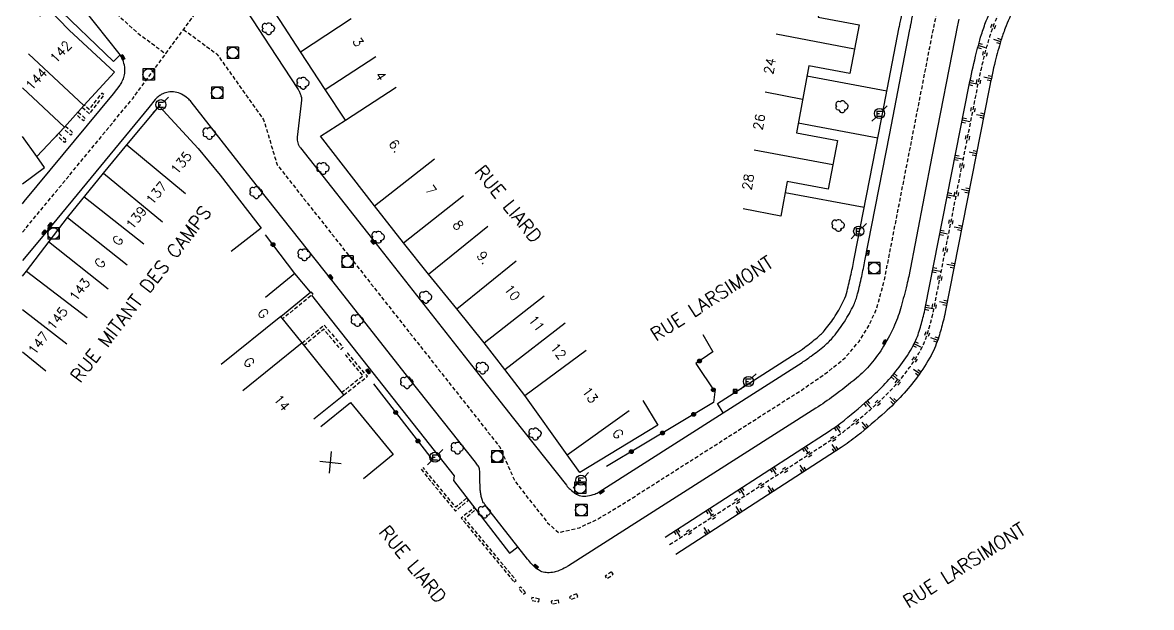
# Model space of a CAD drawing. Header units: millimetres. Extents: x 137000 to 138000, y 128000 to 129000.
# Drawn here: x 137000 to 137147.9, y 128484.5 to 128561.1 of the extents above; entities that cross this region are included whole.
import ezdxf
from ezdxf.enums import TextEntityAlignment as Align

# ---------------------------------------------------------------- set-up
doc = ezdxf.new("R2010")
doc.units = ezdxf.units.MM
doc.linetypes.add('DASHED', pattern=[0.75, 0.5, -0.25])
doc.layers.get('0').update_dxf_attribs({"linetype": 'CONTINUOUS'})
for name, color, linetype in [('w0001', 6, 'DASHED'), ('w0008', 7, 'CONTINUOUS'), ('w0100', 7, 'CONTINUOUS'), ('W0112', 1, 'DASHED'), ('w0211', 2, 'CONTINUOUS'), ('w0220', 5, 'DASHED'), ('w0300', 7, 'CONTINUOUS'), ('w0322', 7, 'CONTINUOUS'), ('W0330', 7, 'CONTINUOUS'), ('w0400', 7, 'CONTINUOUS'), ('w0420', 7, 'CONTINUOUS'), ('W0471', 7, 'CONTINUOUS'), ('w0989', 7, 'CONTINUOUS'), ('w0991', 7, 'CONTINUOUS'), ('W1102', 7, 'CONTINUOUS')]:
    doc.layers.add(name, color=color, linetype=linetype)
doc.styles.get("Standard").update_dxf_attribs({"font": 'romans.shx', "width": 0.85})

# ---------------------------------------------------------------- blocks, each defined once
blk = doc.blocks.new('t220o')
at = {"color": 0, "linetype": 'Continuous'}
for p, q in [((-0.25, 0.25), (0.25, 0.25)), ((-0.25, -0.25), (0.25, -0.25))]:
    blk.add_line(p, q, dxfattribs=at)
blk = doc.blocks.new('T471')
for p, q in [((-0.333334, 0.333334), (-0.333334, -0.333334)), ((-0.333334, 0.333334), (0.333334, 0.333334)), ((-0.333334, 0), (0, 0)), ((0.500001, 0.500001), (1.000002, 1.000002)), ((-0.500001, -0.500001), (-1.000002, -1.000002)), ((-0.333334, -0.333334), (0.333334, -0.333334))]:
    blk.add_line(p, q)
blk.add_ellipse((0, 0), major_axis=(0.4714054636000732, 0.4714054636000732), ratio=1, start_param=5.497787143782138, end_param=11.78097245096172)
blk = doc.blocks.new('T300')
for p, q in [((-0.7999991999999999, 0.5142852), (-0.8571420000000001, 0.3428568)), ((-0.8571420000000001, 0.3428568), (-0.8571420000000001, 0.1714284)), ((-0.8571420000000001, 0.1714284), (-0.7428564, 0.05714279999999999)), ((-0.6857135999999999, 0.6285708), (-0.7999991999999999, 0.5142852)), ((-0.7999991999999999, -0.05714279999999999), (-0.7428564, 0.05714279999999999)), ((-0.7428564, 0.05714279999999999), (-0.6857135999999999, 0.1142856)), ((-0.5714279999999999, 0.6857135999999999), (-0.6857135999999999, 0.6285708)), ((-0.4571423999999999, 0.6857135999999999), (-0.5714279999999999, 0.6857135999999999)), ((-0.285714, 0.6285708), (-0.4571423999999999, 0.6857135999999999)), ((-0.285714, 0.6285708), (-0.1714284, 0.7428564)), ((-0.2285712, 0.5714279999999999), (-0.285714, 0.6285708)), ((-0.1714284, 0.7428564), (-0.05714279999999999, 0.7999991999999999)), ((-0.05714279999999999, 0.7999991999999999), (0.05714279999999999, 0.7999991999999999)), ((0.05714279999999999, 0.7999991999999999), (0.2285712, 0.7428564)), ((0.2285712, 0.7428564), (0.3428568, 0.6285708)), ((0.3428568, 0.6285708), (0.3999996, 0.5142852)), ((0.4571423999999999, 0.4571423999999999), (0.3428568, 0.4571423999999999)), ((0.3999996, 0.5142852), (0.3999996, 0.4571423999999999)), ((0.5714279999999999, 0.3999996), (0.4571423999999999, 0.4571423999999999)), ((0.5714279999999999, 0.3999996), (0.6857135999999999, 0.285714)), ((0.6857135999999999, 0.285714), (0.7428564, 0.1714284)), ((0.7428564, 0.05714279999999999), (0.6857135999999999, -0.1714284)), ((0.7428564, 0.1714284), (0.7428564, 0.05714279999999999)), ((-0.7999991999999999, -0.1714284), (-0.7999991999999999, -0.05714279999999999)), ((-0.7999991999999999, -0.2285712), (-0.7999991999999999, -0.1714284)), ((-0.7428564, -0.3428568), (-0.7999991999999999, -0.2285712)), ((-0.6857135999999999, -0.3999996), (-0.7428564, -0.3428568)), ((-0.5142852, -0.4571423999999999), (-0.6857135999999999, -0.3999996)), ((-0.3999996, -0.4571423999999999), (-0.5142852, -0.4571423999999999)), ((-0.3999996, -0.4571423999999999), (-0.3428568, -0.4571423999999999)), ((-0.3428568, -0.4571423999999999), (-0.3428568, -0.3999996)), ((-0.3428568, -0.5142852), (-0.3428568, -0.4571423999999999)), ((-0.285714, -0.6285708), (-0.3428568, -0.5142852)), ((-0.1714284, -0.7428564), (-0.285714, -0.6285708)), ((-0.05714279999999999, -0.7999991999999999), (-0.1714284, -0.7428564)), ((0.05714279999999999, -0.7999991999999999), (-0.05714279999999999, -0.7999991999999999)), ((0.1714284, -0.7428564), (0.05714279999999999, -0.7999991999999999)), ((0.2285712, -0.6857135999999999), (0.1714284, -0.7428564)), ((0.285714, -0.4571423999999999), (0.2285712, -0.4571423999999999)), ((0.285714, -0.6285708), (0.2285712, -0.6857135999999999)), ((0.4571423999999999, -0.3999996), (0.285714, -0.4571423999999999)), ((0.3428568, -0.5142852), (0.285714, -0.6285708)), ((0.3428568, -0.5142852), (0.3428568, -0.4571423999999999)), ((0.5714279999999999, -0.3428568), (0.4571423999999999, -0.3999996)), ((0.6285708, -0.285714), (0.5714279999999999, -0.3428568)), ((0.6857135999999999, -0.1714284), (0.6285708, -0.285714))]:
    blk.add_line(p, q)
blk = doc.blocks.new('T420')
for p, q in [((0.7499999999708962, 0.75), (-0.7500000000291038, 0.75)), ((-0.7500000000291038, 0.75), (-0.7500000000291038, -0.75)), ((0.75, 0.75), (0.75, -0.75)), ((0.7499999999708962, -0.75), (-0.7500000000291038, -0.75))]:
    blk.add_line(p, q)
blk.add_ellipse((0, 0), major_axis=(-0.5303300858918937, 0.5303300858918937), ratio=0.9999999999925214, start_param=3.926990816990981, end_param=10.21017612417057)
blk = doc.blocks.new('T400')
for p, q in [((-0.15, 0.3), (0.15, 0.3)), ((-0.15, -0.25), (-0.15, 0.3)), ((-0.15, 0.15), (0.15, 0.15)), ((-0.15, 0), (0.15, 0)), ((0.15, 0.3), (0.15, -0.25)), ((-0.15, -0.15), (0.15, -0.15)), ((-0.15, -0.25), (-0.15, -0.3)), ((-0.15, -0.3), (0.15, -0.3)), ((0.15, -0.3), (0.15, -0.25))]:
    blk.add_line(p, q)
blk = doc.blocks.new('t330o')
at = {"color": 0, "linetype": 'Continuous'}
for p, q in [((0.25, -0.25), (-0.25, 0.25)), ((-0.25, -0.25), (0.25, 0.25)), ((-0.25, 0.25), (-0.25, -0.25)), ((0.25, 0.25), (-0.25, 0.25)), ((0.25, -0.25), (0.25, 0.25)), ((-0.25, -0.25), (0.25, -0.25)), ((-0.25, -0.25), (-0.25, -0.25))]:
    blk.add_line(p, q, dxfattribs=at)
blk = doc.blocks.new('t211o')
at = {"color": 0, "linetype": 'Continuous'}
for p, q in [((-0.2886658000061288, 0.5), (-0.2886658000061288, 0)), ((0, 1), (0, 0)), ((0.2886658000061288, 0.5), (0.2886658000061288, 0))]:
    blk.add_line(p, q, dxfattribs=at)
blk = doc.blocks.new('t991o')
at = {"color": 0, "linetype": 'Continuous'}
for p, q in [((-1, 1), (1, -1)), ((-1, -1), (1, 1))]:
    blk.add_line(p, q, dxfattribs=at)
blk = doc.blocks.new('t322o')
at = {"color": 0, "linetype": 'Continuous'}
for radius in [0.25, 0.150337]:
    blk.add_circle((0, 0), radius, dxfattribs=at)

msp = doc.modelspace()

# ---------------------------------------------------------------- linework, layer by layer
at = {"layer": 'w0001', "flags": 128}
for points in [[(137000, 128533.6422631329), (137004.2824962749, 128538.8429176685), (137014.4754362842, 128551.2162867122), (137027.7798385771, 128569.2679064891), (137033.8896518811, 128576.9151352067), (137035.4591364057, 128578.8737876303), (137042.7266709902, 128588.0182601883), (137044.7841791671, 128592.9321109432), (137075.8428194814, 128633.8617151058), (137084.0282406154, 128644.4952171259), (137086.2802191328, 128647.3457748663), (137088.1216169649, 128649.3901482538), (137090.4905607107, 128651.3582261088), (137093.3015311097, 128653.1699088202), (137110.8162676302, 128663.7634887173), (137114.3905623989, 128665.9237386981), (137132.4097421804, 128676.8280030961), (137138.9819403639, 128680.833756691), (137142.9259204321, 128683.2432641229), (137146.2156284334, 128685.2906822264), (137148.7980112215, 128687.1026305558), (137151.0340107081, 128688.8366919284), (137153.5252218281, 128690.8596654269), (137155.8399933228, 128692.8523066407)], [(137021.0929326957, 128560.195008677), (137025.4613342553, 128556.9754099682), (137031.5848826159, 128548.3432751744), (137033.3483337199, 128542.4772027699), (137054.0695023039, 128516.1980153234), (137062.5127164777, 128505.5006032079), (137064.4796938807, 128501.0342917665), (137066.9415466615, 128497.8873054687), (137068.7959731744, 128495.5500451762), (137070.2250439647, 128494.2657793702), (137072.9533979108, 128494.9050677798), (137075.4246679653, 128496.0865866852), (137078.9511946902, 128498.2105812915), (137102.1721095472, 128513.0224930454), (137105.4950923224, 128515.3157855178), (137107.8175117674, 128517.237834165), (137109.591431654, 128519.3168632678), (137110.9514447199, 128521.5293188386), (137111.9050665046, 128523.5922200441), (137112.9254237368, 128527.408425077), (137117.845695144, 128552.6070723121), (137119.1915758749, 128559.5521677726), (137119.8355648396, 128562.5700547278), (137120.6204517405, 128565.1606870183), (137121.7762644514, 128567.8708915437), (137123.2638301525, 128570.4703623852), (137150.2068743185, 128611.3692318581), (137152.1026081646, 128614.2188758534), (137153.6252016037, 128616.0831051314), (137155.3704876108, 128617.5050533601), (137157.8271717007, 128618.9263263717), (137159.9471038895, 128619.6506565522), (137163.222938, 128620.3848126484), (137189.3777661536, 128626.1962285672), (137200.734547423, 128628.7942726572), (137205.1692193179, 128630.25148523), (137208.5137131963, 128631.7207712706), (137209.5464341407, 128635.1260680523), (137209.1785722123, 128639.4846962956), (137204.3323315397, 128663.1251360362)], [(137000, 128575.3446137213), (137002.0117397953, 128572.9336578315), (137004.5590843685, 128570.1002666544), (137009.7836468493, 128564.5521669614), (137015.0437336605, 128559.7621729607), (137018.7569250298, 128557.0254771751)]]:
    msp.add_lwpolyline(points, dxfattribs=at)
at = {"layer": 'w0008', "flags": 128}
for points in [[(137091.8034896475, 128509.9816338067), (137091.0282573193, 128511.196171214), (137101.3648133348, 128517.7676334946, 0.01855446561257684), (137102.4561313202, 128518.5226161515, 0.01198930428330613), (137104.1447915961, 128519.8502942347, 0.04603886812942588), (137105.1687463517, 128520.8678815533, 0.03248446077363075), (137106.4845919536, 128522.6667035586, 0.031077557943051), (137107.6167855714, 128524.7172961021, 0.05117299994154051), (137108.0312200749, 128525.888568739, 0.005264406494522291), (137108.5542466731, 128528.1498486015, 0.005930930172590563), (137108.9719918381, 128530.1599197741), (137112.193108963, 128546.6377512087), (137114.863668477, 128560.4847995385, -0.001694559955796122), (137114.9839556538, 128561.0973259093, -0.000680910960221087), (137115.2865878578, 128562.6005836618, -0.0140730680099351), (137115.5033910744, 128563.5342271212, -0.00642965578161883), (137116.0244410615, 128565.4230027049, -0.02041909483018479), (137116.6436244675, 128567.2736859174, -0.02097030460708771), (137117.3958977184, 128569.0254161376, -0.01535097964223234), (137118.4178056406, 128570.9966637284, -0.01800318767228324), (137119.4137924488, 128572.6396623487), (137130.4239317454, 128589.4092493339), (137147.878179466, 128615.880956222, -0.007305116704160299), (137148.2446363132, 128616.4194500714, -0.003657301842338807)], [(137044.9167993053, 128586.8661449256, -2.67065159776216e-05), (137039.8198265479, 128580.4127859039, -0.002155645159843492)], [(137000, 128537.3691828263), (137000.2239360122, 128537.640986363), (137011.9065297102, 128551.7866414835), (137012.7778234262, 128552.9020242703, 0.05211294769335638), (137012.9116804902, 128553.1090870273, 0.01817354960307364), (137013.2078967833, 128553.7492099312, 0.06974174944538689), (137013.3941391138, 128554.4555515211, 0.06363836839976394), (137013.3872928301, 128555.2554147229, 0.06464045528976431), (137013.1222881252, 128556.2328191673, 0.06920663294029938), (137012.6421438043, 128557.0484374994), (137003.4697804026, 128568.6199757985), (137000, 128572.9354302473)], [(137029.4587663719, 128562.4849340312), (137032.3600846961, 128558.038521767), (137036.1226255079, 128552.314206829, -0.03927680900777535), (137036.1786521224, 128552.2123709315, -0.009543509308743628), (137036.3670216189, 128551.7734228203, -0.02007217163406489), (137036.5044589536, 128551.392357723, -0.05110675709397508), (137036.5367433755, 128551.236209086, -0.03731608012973808), (137036.5428142875, 128551.0127357139, -0.01740678575546164), (137036.5034840181, 128550.5356240394), (137035.9826588232, 128546.1066802069, 0.05058637797879775), (137035.9762615048, 128545.7061708343, 0.05512899294038117), (137036.0476096878, 128545.3454283875, 0.0467272291522281), (137036.1887422501, 128545.0104933608, 0.04384581295232008), (137036.4008994997, 128544.686542798), (137046.3127839967, 128532.109848845), (137059.7761940294, 128514.9821618442), (137064.3405574765, 128509.2144431708), (137071.257094467, 128500.4666705093, 0.03926540427658219), (137071.7451086566, 128499.9402030255, 0.03203774899789773), (137072.4284635937, 128499.3867630475, 0.1067759557800081), (137073.1269112823, 128499.0882141384, 0.08984243469096102), (137074.0266197362, 128499.0774249415, 0.03969562764772418), (137074.9730939415, 128499.3156364077, 0.06055714224771953), (137075.5512425434, 128499.5926913398), (137091.8034896475, 128509.9816338067), (137102.1281168329, 128516.5717846916, 0.01855446562050857), (137103.3059957463, 128517.3866509024, 0.01198930428020877), (137105.0481332486, 128518.7563744713, 0.04603886813066457), (137106.2570099597, 128519.9577338129, 0.03248446074634444), (137107.6815767882, 128521.9051827804, 0.03107755796622178), (137108.8989307016, 128524.1100149027, 0.05117299994433785), (137109.4099784514, 128525.5543353935, 0.005264406493739067), (137109.9397369551, 128527.8447203194, 0.005930930173539749), (137110.3643302745, 128529.8877428678), (137113.5857910712, 128546.3673323742), (137116.2566898181, 128560.2161396548, -0.001694559972179167), (137116.37512397, 128560.8192300517, -0.00068091095743372), (137116.6769935797, 128562.318699788, -0.01407306801503851)], [(137122.6670935546, 128561.5556906937, 0.01247426720700068), (137122.4883184552, 128560.7460203455), (137119.1416043338, 128543.5634992794), (137116.0948693939, 128527.8261734258, -0.0134265253804016), (137115.8496884812, 128526.7198086318, -0.005179583709622369), (137115.1079917063, 128523.8779533115, -0.03793035066083359), (137114.2529391967, 128521.4720770143, -0.03112215541383717), (137112.8179272145, 128518.7124937096, -0.04035883788515358), (137111.1347438785, 128516.3668459487, -0.04427264675049195), (137109.2616472169, 128514.5167915201, -0.01327357689179809), (137106.2813156367, 128512.1837329733, -0.01763950569887437), (137103.9341450259, 128510.5698183365), (137080.6981761465, 128495.7718409019), (137071.5232203138, 128489.9204792078, -0.02373958150884167), (137071.1516420112, 128489.7084532074, -0.01060909486514193), (137070.2899614128, 128489.2923834387, -0.06073948269227336), (137069.6283019367, 128489.0824086957, -0.05046021249108502), (137068.7966870723, 128489.0114430802, -0.07749423102333382), (137068.0216243357, 128489.1447956929, -0.0918557584931003), (137067.440603527, 128489.4684706429, -0.02618999241635954), (137066.7469966265, 128490.1066816606, -0.02818815770255056), (137066.170646561, 128490.7661535207), (137060.8000747834, 128497.6592978699, -0.004128459989597058), (137060.6216593041, 128497.8922365136, -0.003430244209710905), (137060.4111915661, 128498.175801622, -0.06486257982619065), (137060.2458695722, 128498.476917379, -0.04143705321415763), (137060.0926301476, 128498.9909410005, -0.01603905086353142), (137059.9989468315, 128499.5213341634, -0.02663227069133758), (137059.9699416219, 128499.8445509844), (137059.9079832046, 128501.5531187755, -0.009203275378175594), (137059.9043118359, 128501.7588744156, 0.004954532618579381), (137059.9007400967, 128502.1410962711, 0.03045330434503028), (137059.8712030751, 128502.508869245, 0.04653916143290278), (137059.8151438238, 128502.7440081396, 0.05771769490437775), (137059.6933619817, 128503.0011133547, 0.02778863572561944), (137059.3541651701, 128503.4831074109), (137050.8017734155, 128514.3049437546), (137040.4989742044, 128527.3422172523), (137029.963331217, 128540.6890008741), (137022.0819524184, 128550.7260926482, 0.06012226324602132), (137021.6457097066, 128551.1620138399, 0.03753784185853561), (137020.8266869971, 128551.7102635899, 0.0897113861751352), (137019.9806244901, 128552.0056544808, 0.09057175346146294), (137019.0931038111, 128551.9846256795, 0.04248619590023384), (137018.3668387152, 128551.7684829723, 0.07137903529605419), (137017.9734050768, 128551.5449390975, 0.01529965609298329), (137017.5276520222, 128551.1771836216, 0.04239116469745651), (137017.3828889291, 128551.026588606), (137016.547476968, 128549.9954583692), (137002.65166073, 128533.1335592074), (137000, 128529.9152578694)]]:
    msp.add_lwpolyline(points, format="xyb", dxfattribs=at)
for points in [[(137012.7553039808, 128556.8463010477), (137011.9088377694, 128555.9986191249), (137004.1058691611, 128563.5179210077)], [(137113.2483763336, 128552.1093904681), (137102.7703691924, 128554.0747973612)], [(137112.0600358392, 128545.9570071012), (137101.6151728423, 128547.9161969982)], [(137110.2808763502, 128536.8556025208), (137099.9055354017, 128538.8017518546)], [(137037.8667347943, 128525.3725274582), (137056.5595147124, 128501.7148446899), (137056.4662112519, 128501.0785683703), (137063.8176426507, 128491.5743188369), (137064.90611613, 128492.3891819719)]]:
    msp.add_lwpolyline(points, dxfattribs=at)
at = {"layer": 'w0100', "flags": 128}
for points in [[(137081.2780478557, 128511.5655947878), (137083.2317695141, 128508.3389853897), (137072.9956476487, 128502.1409829299), (137071.3303275692, 128504.4784859556), (137065.819672636, 128512.2134389765), (137063.1744554332, 128515.6240708553), (137060.4688212411, 128519.1279325749), (137056.8962322276, 128523.5845689384), (137053.1848450145, 128528.1423690032), (137049.9200223828, 128532.231280288), (137046.1069373301, 128537.0818580124), (137039.0153051325, 128546.2059012025), (137042.3258367448, 128548.2978814624), (137039.6606131259, 128552.3155003631), (137036.4185359863, 128557.2696456314), (137033.7355371069, 128561.3762884702), (137030.0673320051, 128566.9608772311), (137035.4709936302, 128573.1196895977)], [(137100.1728803042, 128567.3479836232), (137105.0871749159, 128566.4261872955), (137104.223219177, 128561.8202533113), (137109.5916661796, 128560.8132695785), (137109.0025003843, 128557.6387957133), (137108.3977314372, 128554.426246185), (137103.0253161147, 128555.4339742735), (137101.3786749826, 128546.6553760091), (137106.7628878181, 128545.6454350081), (137106.1646477196, 128542.4535504876), (137105.5635583102, 128539.2639422363), (137100.1815907051, 128540.2734620893), (137099.3336771959, 128535.7530526843), (137094.4193825843, 128536.674849012)], [(137000, 128539.9867744014), (137002.861907125, 128542.1220077048), (137001.883142865, 128543.55781288), (137005.4918679779, 128547.4056721874), (137008.043726455, 128550.216340311), (137012.0521826182, 128554.5833590202), (137006.1037128546, 128560.1092658076), (137003.3542945882, 128562.9498713047), (137002.3146195663, 128561.9435712398), (137000.7807674759, 128563.5282950823), (137000, 128562.7725912854)], [(137000, 128527.861642688), (137000.5286400287, 128528.5475695325), (137005.8689894943, 128535.5441175202), (137010.6184222125, 128541.3483449927), (137013.6423152821, 128545.0643805369), (137017.8877538907, 128550.129447717), (137023.0198902928, 128544.6085289255), (137025.9039016271, 128541.10808242), (137031.2703667271, 128534.1635521606), (137027.3140070956, 128531.1062300535)], [(137038.1721744891, 128509.1881207633), (137042.0757681799, 128512.3125337157), (137036.6304511245, 128519.1158294472), (137033.8215745117, 128522.5681303695), (137037.7410043576, 128525.7883296754), (137035.6904985351, 128528.2253302092), (137031.8204390365, 128525.0594749571)], [(137039.0951285817, 128508.1658564492), (137042.9698104199, 128511.326052749), (137048.5507574908, 128504.4833150819), (137044.6760756526, 128501.3231187822)]]:
    msp.add_lwpolyline(points, dxfattribs=at)
at = {"layer": 'W0112', "flags": 128}
for points in [[(137007.8331130118, 128549.9843664392), (137008.766339257, 128549.1370727709), (137010.7042902553, 128551.6289609592), (137010.3885380539, 128551.8745226568), (137008.7156050868, 128549.7234043343), (137008.1019920252, 128550.2805151791)], [(137007.2826741438, 128549.3781020268), (137008.239655517, 128548.5092406309), (137007.9707765035, 128548.213091891), (137007.0137951304, 128549.081953287)], [(137004.7542097615, 128546.6191326354), (137005.7572159292, 128545.6784606262), (137005.4835847191, 128545.3866970904), (137004.4805785514, 128546.3273690996)], [(137005.6226576392, 128547.5451286989), (137006.605001628, 128546.6238347693), (137006.3313704178, 128546.3320712335), (137005.3490264291, 128547.2533651631)], [(137037.7410043576, 128525.7883296754), (137037.7631381609, 128525.8065147842), (137038.0168676536, 128525.4946792307), (137034.0592333072, 128522.2746509634)], [(137036.6304511245, 128519.1158294472), (137039.5047182773, 128521.4672341334), (137041.981429329, 128518.5386352198), (137041.6760062143, 128518.2803394183), (137039.4534101578, 128520.9084588319), (137036.8804184497, 128518.8035240995)], [(137042.0757681799, 128512.3125337157), (137045.1796058894, 128514.7484327322), (137042.5935737605, 128517.7750985231), (137042.2894617612, 128517.5152603199), (137044.6046023949, 128514.805643189), (137041.8258036828, 128512.6248355299)], [(137052.2068807772, 128502.5599487967), (137056.7051008395, 128497.0918813244), (137058.4412252145, 128498.5251846122), (137058.2270802509, 128498.8020405142), (137056.7526518326, 128497.5850029347), (137052.4757742059, 128502.7840050088)]]:
    msp.add_lwpolyline(points, dxfattribs=at)
for points in [[(137064.3974680517, 128487.7958585838), (137064.65522906, 128488.0090349025), (137057.945579992, 128496.1219712717), (137059.4018363513, 128497.283264848), (137059.1972084461, 128497.5478166839), (137057.4708127833, 128496.1711868423)], [(137077.1747630035, 128489.1311113741), (137076.3428120645, 128488.547421747), (137076.5658456061, 128488.2295251189), (137077.3977965451, 128488.813214746)], [(137065.894201153, 128486.423115771), (137065.24524444, 128487.1578232626), (137064.9986460964, 128486.9400064411), (137065.6476028093, 128486.2052989496)], [(137067.7064221888, 128485.5606801817), (137066.7191647951, 128485.77809455), (137066.6382777382, 128485.4107943313), (137067.6255351318, 128485.193379963)], [(137072.5955667062, 128486.2409022122), (137071.667313597, 128485.8674181543), (137071.812645164, 128485.5062126994), (137072.7408982733, 128485.8796967574)], [(137070.1958321603, 128485.4099998943), (137069.241057332, 128485.2791518403), (137069.2910386151, 128484.9144473638), (137070.2458134435, 128485.0452954178)]]:
    msp.add_lwpolyline(points, close=True, dxfattribs=at)
at = {"layer": 'w0211', "flags": 128}
for points in [[(137084.1753435367, 128493.6569676283), (137105.7911414813, 128507.6515398971, 0.02610875532549031), (137107.6760439205, 128509.0165395946, 0.01303355983151271), (137111.2246906257, 128512.0362198076, 0.02464071120154694), (137113.2770685468, 128514.0680848942, 0.02529491180233371), (137115.0691587846, 128516.2369112545, 0.03564595183837937), (137116.687776043, 128518.7692561845, 0.05184513610393075), (137117.4819039883, 128520.6801188215, 0.00822273008198582), (137118.0319881722, 128522.6385283321, 0.01576572643192478), (137118.2696186338, 128523.672721527), (137124.0263541382, 128552.9232045074, -0.01113962008725229), (137124.8556905498, 128556.6919693398, -0.01464660832860888), (137125.6334338087, 128559.5222718019, -0.01945363496605328), (137126.2658962657, 128561.331099231, -0.01240499053536354), (137127.4360574165, 128564.0981967052, -0.008033491922797925), (137128.8247293156, 128567.0406445022, -0.02532237302197284), (137129.3268115111, 128567.9432134331), (137139.6596859828, 128584.4873135666), (137155.0355196742, 128605.1393467796, -0.02827019271915817)], [(137157.2091467144, 128603.5926169427), (137141.8641265102, 128582.9819708295), (137131.5889985608, 128566.5303294063, 0.02532237302083662), (137131.2181620127, 128565.8636944414, 0.008033491922922683), (137129.8660673071, 128562.9987498202, 0.01240499053523504), (137128.7474448978, 128560.3535267746, 0.01945363496675506), (137128.1834581497, 128558.7405382273, 0.01464660833056005), (137127.4471099716, 128556.0608775071, 0.01113962008603645), (137126.6433116477, 128552.4081657568), (137120.8865761433, 128523.1576827764, -0.0157657264280911), (137120.6112889083, 128521.9596032746, -0.008222730083052982), (137120.037483812, 128519.91674258, -0.05184513610459417), (137119.031658076, 128517.4964841953, -0.03564595183831991), (137117.2084891553, 128514.6441158859, -0.02529491179998769), (137115.2446129516, 128512.2673904347, -0.02464071120364497), (137113.005531024, 128510.0506873861, -0.01303355983148275), (137109.3510035132, 128506.9409091159, -0.02610875532560146), (137107.2406536708, 128505.4126459885), (137085.5824568438, 128491.3906236934)]]:
    msp.add_lwpolyline(points, format="xyb", dxfattribs=at)
at = {"layer": 'w0220', "flags": 128}
msp.add_lwpolyline([(137084.7641050741, 128492.6964581307), (137106.4032230159, 128506.7061283102, 0.02610875532564417), (137108.3833245114, 128508.1400688082, 0.01303355983147388), (137111.9766812138, 128511.1977944806, 0.02464071120428102), (137114.1078981235, 128513.3077105863, 0.02529491179945212), (137115.9725279496, 128515.5643259251, 0.03564595183810106), (137117.6775206772, 128518.2318062493, 0.05184513610452282), (137118.5610416676, 128520.3577700308, 0.008222730082964171), (137119.1211424161, 128522.3518405113, 0.01576572642831351), (137119.3746741, 128523.4552375271), (137125.1314096045, 128552.7057205075, -0.01113962008587351), (137125.9499621177, 128556.4254799231, -0.01464660833099228), (137126.7102255895, 128559.1921713106, -0.019453634966582), (137127.3137729968, 128560.9183023925, -0.01240499053514531), (137128.4621710247, 128563.6339362861, -0.008033491922906977), (137129.8353975727, 128566.5436570297, -0.02532237302087482), (137130.2820590288, 128567.3465987723), (137140.590549035, 128583.8516566199), (137155.9531128382, 128604.4858663979, -0.02853767951827468), (137157.4604096948, 128606.4513227945, -0.03606104689237326), (137158.7744658545, 128607.7707024652, -0.00775867465343987), (137160.4728358341, 128609.2006733811, -0.03667372032557888), (137161.183698779, 128609.4633938755, -0.03258961491228533), (137162.0700940469, 128609.6574616138), (137200.2808353197, 128615.8435083477)], format="xyb", dxfattribs=at)
at = {"layer": 'w0322', "flags": 128}
for points in [[(137035.6904985351, 128528.2253302092), (137031.8250971255, 128533.3037411241)], [(137089.1316559535, 128520.2361792566), (137090.4391681381, 128517.9748731353), (137088.1908032707, 128516.4137233233), (137090.6795660951, 128512.712322872), (137090.521197085, 128511.3116320281), (137076.5236954373, 128502.9456769883)], [(137045.9729296475, 128513.7597169704), (137053.6765358956, 128503.8603851264)]]:
    msp.add_lwpolyline(points, dxfattribs=at)
at = {"layer": 'W1102', "flags": 128}
for points in [[(137036.4185359857, 128557.2696456322), (137043.0339593722, 128561.6206288651)], [(137109.0025003839, 128557.638795711), (137098.7136878352, 128559.568714524)], [(137008.043726455, 128550.216340311), (137000.7944005447, 128557.0151399484)], [(137039.6606131263, 128552.3155003626), (137046.2873997271, 128556.6739572146)], [(137005.491867978, 128547.4056721874), (137000, 128552.5562352162)], [(137042.3258367448, 128548.2978814624), (137048.9366911996, 128552.6458596956)], [(137102.2019955486, 128551.0446751413), (137097.287700937, 128551.966471469)], [(137001.883142865, 128543.55781288), (137000, 128546.19192881)], [(137013.6423152821, 128545.0643805369), (137021.3601912567, 128538.7052830787)], [(137046.1069373301, 128537.0818580124), (137053.9856108406, 128543.2403692199)], [(137106.1646477196, 128542.4535504874), (137095.8656804248, 128544.3853740718)], [(137010.6184222149, 128541.3483449957), (137018.3362981896, 128534.9892475375)], [(137008.03932748, 128538.2899567412), (137015.8857051698, 128532.0881036171)], [(137049.9200223828, 128532.231280288), (137057.758254056, 128538.4412370522)], [(137005.8689894943, 128535.5441175202), (137013.715367184, 128529.3422643961)], [(137053.1848450148, 128528.1423690029), (137060.9694706054, 128534.4194628078)], [(137003.3886032248, 128532.4060155534), (137011.2349809145, 128526.2041624293)], [(137056.8962322279, 128523.5845689381), (137064.6747442357, 128529.8691705704)], [(137000.5286400287, 128528.5475695325), (137008.4635156039, 128522.461660075)], [(137060.4688212411, 128519.1279325749), (137068.328165086, 128525.3117003108)], [(137000, 128523.4931168949), (137005.8009566535, 128519.0069071998)], [(137033.8215745125, 128522.5681303685), (137026.0394212859, 128516.2880271771)], [(137063.1744554355, 128515.6240708523), (137071.0828906748, 128521.7442640358)], [(137036.6304511245, 128519.1158294472), (137028.8482978979, 128512.8357262557)], [(137065.819672636, 128512.2134389765), (137073.8461815908, 128518.1813928818)], [(137000, 128517.9510115803), (137003.0417285417, 128515.4513206875)], [(137071.3303275692, 128504.4784859556), (137079.4747834823, 128510.2808852765)]]:
    msp.add_lwpolyline(points, dxfattribs=at)

# ---------------------------------------------------------------- block references
at = {"layer": 'w0211'}
for p, rotation in [((137125.2141713234, 128558.0775986551), 254.6766069449348), ((137128.1479304734, 128558.6241137569), 73.10359432140874), ((137126.9246963952, 128553.7776194012), 77.91180014195946), ((137124.082939344, 128553.2081952289), 258.6738145191051), ((137125.9477665196, 128548.8740393552), 78.86601679259775), ((137123.1169415023, 128548.3023983561), 258.866016792946), ((137122.1514217232, 128543.3965068411), 258.8660167922197), ((137124.9822467405, 128543.9681478402), 78.86601679259775), ((137121.1859019441, 128538.4906153262), 258.8660167922197), ((137124.0167269614, 128539.0622563253), 78.86601679259775), ((137123.0512071823, 128534.1563648104), 78.86601679259775), ((137120.220382165, 128533.5847238113), 258.8660167922197), ((137119.254862386, 128528.6788322963), 258.8660167922197), ((137122.0856874033, 128529.2504732955), 78.86601679259775), ((137118.2893426069, 128523.7729407814), 258.8660167922197), ((137121.1201676242, 128524.3445817805), 78.86601679259775), ((137119.9046345084, 128519.4985414848), 71.38456717301904), ((137116.8137496267, 128519.0089208476), 243.0477738231332), ((137113.9992156458, 128514.8889613013), 229.7867970662641), ((137117.5462270714, 128515.10938318), 54.71692726694221), ((137114.3190525675, 128511.2976756159), 45.13388482373482), ((137110.4634393347, 128511.3612247301), 221.2370735772805), ((137106.5944535674, 128508.1968013874), 215.4147465390865), ((137110.59543034, 128507.9632191527), 39.90465595585484), ((137102.4090447527, 128505.4618915108), 212.9199623445805), ((137106.5836387483, 128504.9872791879), 32.91996234493168), ((137102.3864859138, 128502.269944449), 32.91996234463761), ((137098.2118919182, 128502.7445567718), 212.9199623445805), ((137098.1893330793, 128499.55260971), 32.91996234493168), ((137094.0147390837, 128500.0272220328), 212.9199623445805), ((137089.8175862492, 128497.3098872938), 212.9199623445805), ((137093.9921802448, 128496.835274971), 32.91996234463761), ((137085.6204334147, 128494.5925525548), 212.9199623445805), ((137089.7950274103, 128494.117940232), 32.91996234493168)]:
    msp.add_blockref('t211o', p, dxfattribs=dict(at, rotation=rotation))
at = {"layer": 'w0220'}
for p, rotation in [((137127.1939522202, 128560.607708574), 69.31008856129863), ((137126.0994313046, 128557.0228783136), 75.59281460544173), ((137125.2643460796, 128553.3673870513), 78.41369346075865), ((137124.5375937812, 128549.6884897142), 78.8660167925662), ((137123.8134539468, 128546.009071078), 78.8660167925662), ((137123.0893141126, 128542.3296524419), 78.8660167925662), ((137122.3651742782, 128538.6502338057), 78.8660167925662), ((137121.641034444, 128534.9708151695), 78.8660167925662), ((137120.9168946096, 128531.2913965333), 78.8660167925662), ((137120.1927547753, 128527.6119778971), 78.8660167925662), ((137119.468614941, 128523.9325592609), 78.8660167925662), ((137118.5437570231, 128520.3004678585), 73.06053555570375), ((137116.9159421642, 128516.9358117959), 57.62237280101345), ((137114.6682848897, 128513.9382253409), 49.20482457164796), ((137112.0463895951, 128511.2605104722), 42.06565657641359), ((137109.2062882838, 128508.8121848764), 39.57486632120951), ((137106.2004613156, 128506.5748556514), 32.91996234494678), ((137103.0525966897, 128504.5368545971), 32.91996234494678), ((137099.9047320638, 128502.4988535429), 32.91996234494678), ((137096.7568674379, 128500.4608524886), 32.91996234494678), ((137093.609002812, 128498.4228514344), 32.91996234494678), ((137090.4611381861, 128496.3848503802), 32.91996234494678), ((137087.3132735602, 128494.3468493259), 32.91996234494678)]:
    msp.add_blockref('t220o', p, dxfattribs=dict(at, rotation=rotation))
at = {"layer": 'w0300'}
for p in [(137032.2442274773, 128560.2765857852), (137036.7731364069, 128553.1492657613), (137107.3967494987, 128550.0810634319), (137024.4923001645, 128546.5734975011), (137039.4024692354, 128541.9805020612), (137030.6285246084, 128538.8173926428), (137106.9018254088, 128534.5037587737), (137046.6346453188, 128532.9773707069), (137036.9394751173, 128530.6632254423), (137052.8431854506, 128525.0996049432), (137043.8870643523, 128522.0559246779), (137060.2800471597, 128515.8200771235), (137050.3706072223, 128513.9199885702), (137067.1911546057, 128507.1884197884), (137056.9982625144, 128505.3353113169), (137060.5314859149, 128496.9548672921)]:
    msp.add_blockref('T300', p, dxfattribs=at)
at = {"layer": 'w0322'}
for p, rotation in [((137032.8136131985, 128532.0050168047), 127.2763550466403), ((137088.6830869926, 128516.7555400147), 214.774140375594), ((137090.5068034694, 128512.96926325), 303.9162590874742), ((137048.8901209587, 128510.0110512272), 307.8898598514138), ((137087.9196740935, 128509.7567671008), 210.8657002474914), ((137083.8424062379, 128507.3198865471), 210.8657002474914), ((137051.8073122698, 128506.262385484), 307.8898598514138), ((137079.7651383822, 128504.8830059934), 210.8657002474914)]:
    msp.add_blockref('t322o', p, dxfattribs=dict(at, rotation=rotation))
at = {"layer": 'W0330'}
msp.add_blockref('t330o', (137093.3720548053, 128512.7693637407), dxfattribs=at)
at = {"layer": 'w0400'}
for p, rotation in [((137013.1206863218, 128556.5538787424), 207.8459939526463), ((137003.6305000765, 128534.5571943755), 320.5082165311924), ((137002.8462814874, 128533.6055831464), 320.5082165292607), ((137045.9100105403, 128532.3785764224), 38.24218402377919), ((137110.7258004565, 128530.9550084674), 348.939196259076), ((137040.3455104742, 128527.7721008834), 37.83327743461829), ((137112.9514508505, 128519.2393295166), 330.157535576505), ((137045.2727018224, 128515.4033481181), 37.15324070790832), ((137075.8655251902, 128499.6156367492), 302.5760928857162), ((137067.2662708767, 128489.8236150082), 48.03565983464778)]:
    msp.add_blockref('T400', p, dxfattribs=dict(at, rotation=rotation))
at = {"layer": 'w0420'}
for p in [(137027.5471847549, 128557.1391956736), (137016.519720918, 128554.2852874335), (137025.4918867873, 128551.8928432409), (137004.0592746242, 128533.4576200884), (137042.5665936375, 128529.7674664189), (137111.5742078441, 128528.9185553675), (137062.1790608481, 128504.2365328569), (137062.1865444009, 128504.2246374237), (137073.0691328381, 128500.1246431407), (137073.2018267123, 128497.2135670236)]:
    msp.add_blockref('T420', p, dxfattribs=at)
at = {"layer": 'W0471'}
for p in [(137018.1206820227, 128550.3381115016), (137112.272741805, 128549.1790112783), (137109.5509441563, 128533.7700963806), (137095.1116017139, 128514.0772757617), (137054.0402905377, 128504.1430523845), (137073.1588364114, 128501.1333228846)]:
    msp.add_blockref('T471', p, dxfattribs=at)
at = {"layer": 'w0991', "rotation": 39.20073619859593}
msp.add_blockref('t991o', (137040.3357293819, 128503.4804090958), dxfattribs=at)

# ---------------------------------------------------------------- texts
at = {"layer": 'w0989'}
for s, rotation, p in [('RUE LIARD', 309.1557041594431, (137063.6481410927, 128537.3245267735)), ('RUE MITANT DES CAMPS', 52.33499999999999, (137015.4916875695, 128525.5360771697)), ('RUE LARSIMONT', 32.53255840754206, (137090.2732070603, 128524.9754753111)), ('RUE LIARD', 309.1557041594431, (137051.129813338, 128490.1128475278)), ('RUE LARSIMONT', 32.53255840754206, (137123.3596227276, 128490))]:
    msp.add_text(s, height=1.75, rotation=rotation, dxfattribs=at).set_placement(p, align=Align.MIDDLE)
at = {"layer": 'w0991'}
for s, rotation, p in [('142', 46.83685785858408, (137004.9873514727, 128557.2735565467)), ('3', 303.2099489806926, (137043.9616866502, 128558.5540287782)), ('144', 46.83685785858408, (137001.8027472048, 128553.7126415119)), ('24', 79.37622151575115, (137097.9024948771, 128555.4019432369)), ('4', 303.2099489806926, (137046.9312770572, 128554.1022179099)), ('26', 79.37622151575115, (137096.5020489127, 128548.0807629612)), ('6.', 307.9907547854143, (137048.8616287486, 128544.9443010465)), ('135', 50.80244570861919, (137020.7838218247, 128542.7350172974)), ('137', 50.80244570861919, (137017.5433704756, 128538.7678838253)), ('28', 79.37622151575115, (137095.0477360377, 128540.2212610955)), ('7', 307.9907547854143, (137053.5156523586, 128539.1472434458)), ('139', 52.28250274909558, (137014.898419186, 128535.5253052336)), ('8', 307.9907547854143, (137057.0791598604, 128534.5470366643)), ('G', 52.28250274909558, (137012.470560869, 128532.5506667165)), ('G', 52.28250274909558, (137010.1377177827, 128529.599567894)), ('9.', 307.9907547854143, (137060.3952031392, 128530.2930814696)), ('143', 52.28250274909558, (137007.4838813344, 128526.1226991646)), ('10', 307.9907547854143, (137064.1557762819, 128525.7201800395)), ('145', 52.28250274909558, (137004.5490224955, 128522.3486003414)), ('G', 308.983756085703, (137031.5319450797, 128522.9974413054)), ('11', 307.9907547854143, (137067.3403610116, 128521.6823880315)), ('147', 52.28250274909558, (137002.0754439118, 128519.0994918207)), ('12', 307.9907547854143, (137070.2007516377, 128518.0471218634)), ('G', 308.983756085703, (137029.6747059929, 128516.5734844241)), ('14', 308.983756085703, (137033.9571102498, 128511.2743352339)), ('13', 305.4674199536598, (137074.3470151329, 128512.3081299736)), ('G', 305.4674199536598, (137078.020672385, 128507.2143793911))]:
    msp.add_text(s, height=1.25, rotation=rotation, dxfattribs=at).set_placement(p, align=Align.MIDDLE)

doc.saveas('drawing.dxf')
